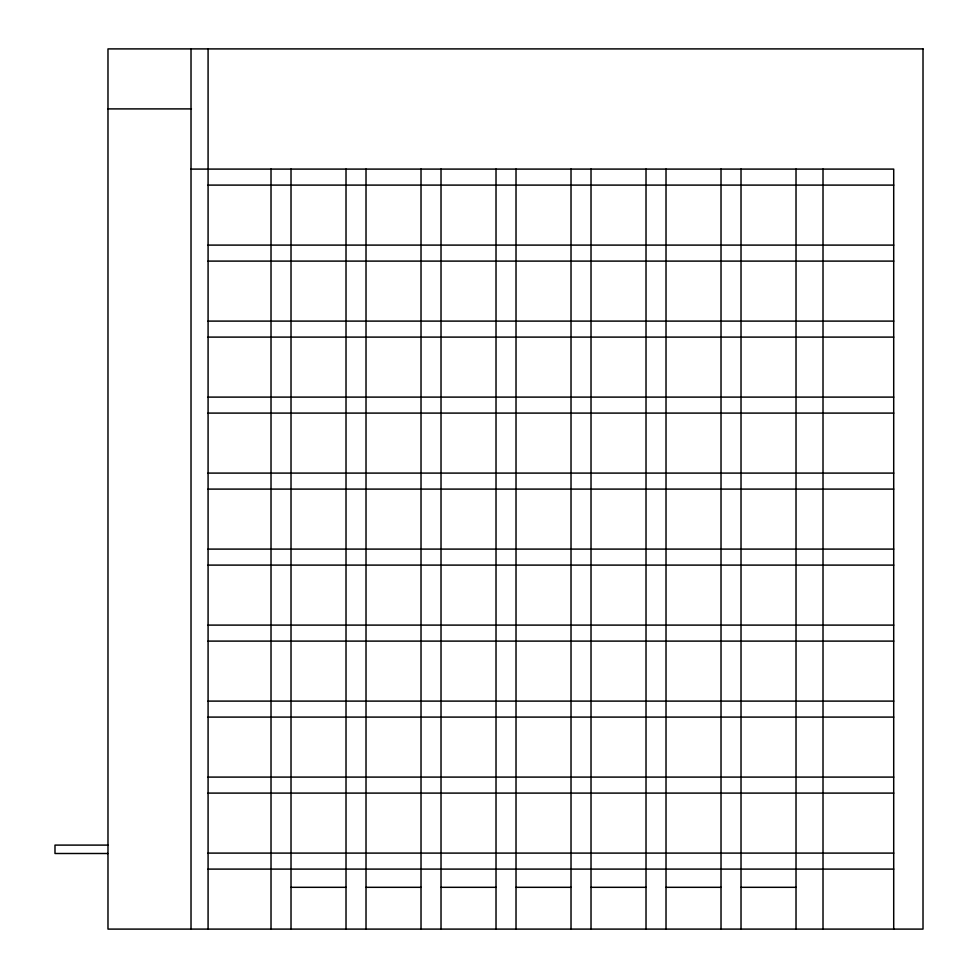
<?xml version="1.0" encoding="UTF-8"?>
<svg xmlns="http://www.w3.org/2000/svg" width="978" height="978" viewBox="0 0 978 978"><rect width="100%" height="100%" fill="white"/><g stroke="black" fill="none" stroke-linecap="round" stroke-linejoin="round"><path stroke-width="1.47" d="M107.983 108.9L191.443 108.9M191.016 169.096L893.709 169.096L893.709 929.1M208.082 185.099L893.709 185.099M208.082 245.099L893.709 245.099M208.082 261.102L893.709 261.102M208.082 321.102L893.709 321.102M208.082 337.104L893.709 337.104M208.082 397.105L893.709 397.105M208.082 413.095L893.709 413.095M208.082 473.095L893.709 473.095M208.082 489.098L893.709 489.098M208.082 549.098L893.709 549.098M208.082 565.101L893.709 565.101M208.082 625.101L893.709 625.101M208.082 641.103L893.709 641.103M208.082 701.104L893.709 701.104M208.082 717.094L893.709 717.094M208.082 777.094L893.709 777.094M208.082 793.097L893.709 793.097M107.886 845.102L54.988 845.102L54.988 853.501L107.91 853.501M208.082 853.097L893.709 853.097M208.082 869.1L893.709 869.1M291.016 887.315L346.016 887.315M366.016 887.315L421.017 887.315M441.017 887.315L496.017 887.315M516.017 887.315L571.018 887.315M591.018 887.315L646.018 887.315M666.018 887.315L721.018 887.315M741.018 887.315L796.019 887.315M823.011 169.096L823.011 929.1M796.019 169.096L796.019 929.1M741.018 169.096L741.018 929.1M721.018 169.096L721.018 929.1M666.018 169.096L666.018 929.1M646.018 169.096L646.018 929.1M591.018 169.096L591.018 929.1M571.018 169.096L571.018 929.1M516.017 169.096L516.017 929.1M496.017 169.096L496.017 929.1M441.017 169.096L441.017 929.1M421.017 169.096L421.017 929.1M366.016 169.096L366.016 929.1M346.016 169.096L346.016 929.1M291.016 169.096L291.016 929.1M271.016 169.096L271.016 929.1M208.082 48.9L208.082 929.1M191.016 48.9L191.016 929.1M923.012 48.9L107.983 48.9L107.983 929.1L923.012 929.1L923.012 48.9"/></g></svg>
